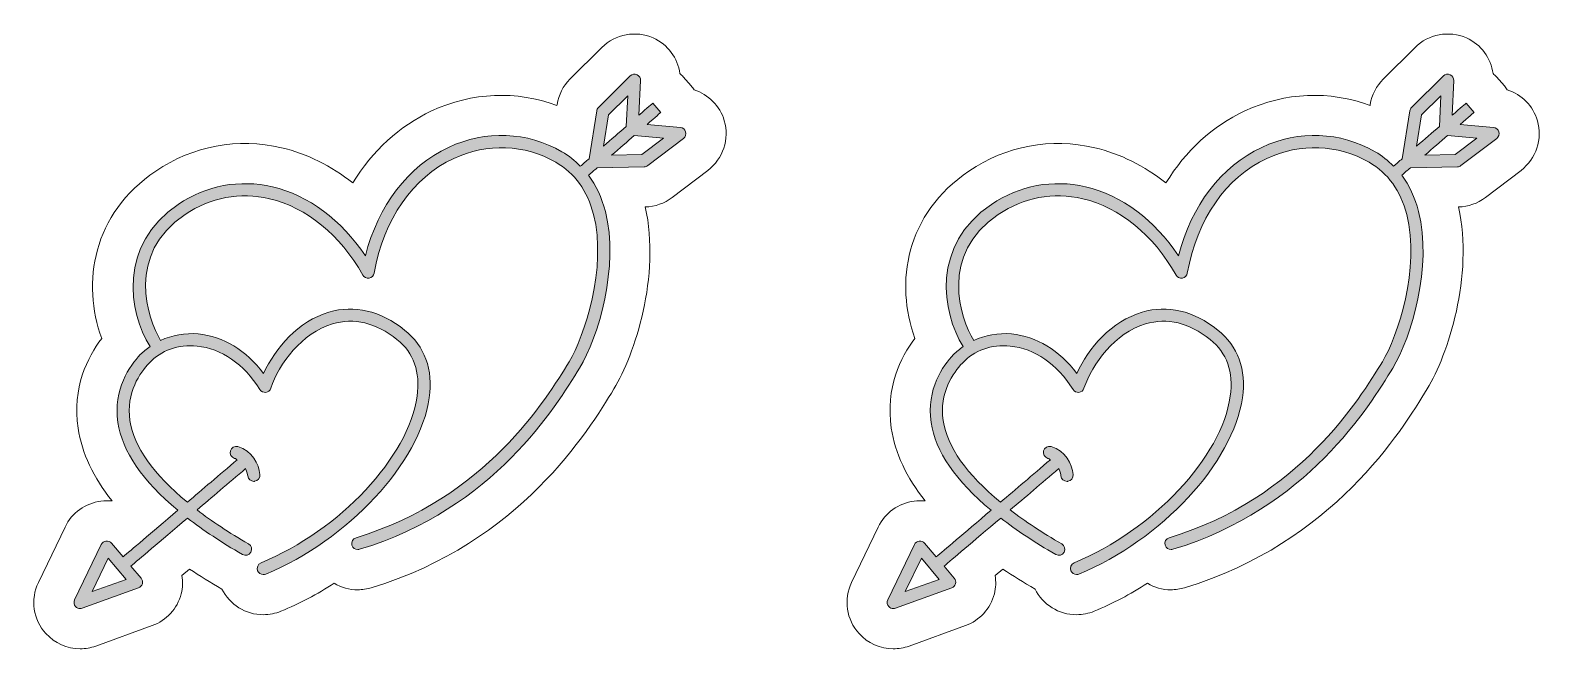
# Model space of a CAD drawing. Header units: inches. Extents: x 1.9 to 28.1, y -20.3 to -9.6.
import ezdxf

# ---------------------------------------------------------------- set-up
doc = ezdxf.new("R2010")
doc.units = ezdxf.units.IN
doc.header["$MEASUREMENT"] = 0
doc.layers.add('1', color=7, linetype='Continuous')

msp = doc.modelspace()

# ---------------------------------------------------------------- hatches: boundary and pattern name
at = {"layer": '1', "true_color": 0xffffff}
h = msp.add_hatch(color=7, dxfattribs=at)
h.dxf.hatch_style = 2
edge = h.paths.add_edge_path()
edge.add_spline(control_points=[(13.159, -11.29), (13.159, -11.29), (12.581, -11.238), (12.581, -11.238), (12.725, -11.112), (12.821, -11.028), (12.821, -11.028), (12.821, -11.028), (12.682, -10.869), (12.682, -10.869), (12.682, -10.869), (12.585, -10.953), (12.441, -11.079), (12.441, -11.079), (12.47, -10.477), (12.47, -10.477), (12.472, -10.433), (12.448, -10.393), (12.408, -10.375), (12.368, -10.357), (12.321, -10.366), (12.29, -10.397), (12.29, -10.397), (11.739, -10.945), (11.739, -10.945), (11.723, -10.961), (11.713, -10.981), (11.709, -11.003), (11.709, -11.003), (11.576, -11.832), (11.576, -11.832), (11.524, -11.877), (11.473, -11.921), (11.425, -11.963), (11.33, -11.867), (11.227, -11.78), (11.107, -11.711), (10.503, -11.363), (9.786, -11.334), (9.141, -11.635), (8.437, -11.963), (7.922, -12.641), (7.699, -13.518), (7.282, -12.89), (6.717, -12.469), (6.087, -12.32), (5.52, -12.187), (4.941, -12.295), (4.456, -12.624), (3.41, -13.33), (3.594, -14.488), (3.966, -15.09), (3.907, -15.132), (3.848, -15.176), (3.797, -15.23), (3.616, -15.422), (3.325, -15.831), (3.409, -16.404), (3.484, -16.91), (3.837, -17.421), (4.448, -17.929), (3.973, -18.333), (3.632, -18.623), (3.499, -18.736), (3.499, -18.736), (3.298, -18.499), (3.298, -18.499), (3.274, -18.471), (3.24, -18.46), (3.203, -18.462), (3.168, -18.466), (3.137, -18.489), (3.121, -18.521), (3.121, -18.521), (2.659, -19.482), (2.659, -19.482), (2.641, -19.521), (2.647, -19.567), (2.676, -19.599), (2.697, -19.622), (2.726, -19.634), (2.755, -19.634), (2.767, -19.634), (2.779, -19.632), (2.791, -19.627), (2.791, -19.627), (3.766, -19.275), (3.766, -19.275), (3.799, -19.263), (3.824, -19.236), (3.833, -19.203), (3.842, -19.169), (3.834, -19.134), (3.812, -19.107), (3.812, -19.107), (3.635, -18.898), (3.635, -18.898), (3.771, -18.782), (4.124, -18.482), (4.615, -18.064), (4.889, -18.275), (5.204, -18.486), (5.57, -18.696), (5.62, -18.726), (5.685, -18.708), (5.714, -18.657), (5.743, -18.606), (5.726, -18.542), (5.675, -18.513), (5.335, -18.317), (5.039, -18.12), (4.781, -17.923), (5.035, -17.707), (5.318, -17.466), (5.624, -17.205), (5.65, -17.265), (5.66, -17.321), (5.661, -17.333), (5.667, -17.387), (5.713, -17.427), (5.766, -17.427), (5.77, -17.427), (5.774, -17.427), (5.778, -17.426), (5.836, -17.419), (5.878, -17.367), (5.871, -17.309), (5.851, -17.128), (5.739, -16.892), (5.489, -16.824), (5.433, -16.807), (5.374, -16.842), (5.359, -16.898), (5.344, -16.955), (5.377, -17.013), (5.433, -17.028), (5.451, -17.033), (5.461, -17.045), (5.477, -17.053), (5.162, -17.321), (4.871, -17.568), (4.613, -17.789), (4.029, -17.308), (3.686, -16.828), (3.619, -16.373), (3.547, -15.888), (3.797, -15.539), (3.951, -15.375), (4.157, -15.157), (4.455, -15.049), (4.782, -15.082), (5.206, -15.124), (5.593, -15.391), (5.87, -15.835), (5.892, -15.87), (5.932, -15.888), (5.972, -15.884), (6.013, -15.88), (6.047, -15.852), (6.06, -15.813), (6.203, -15.385), (6.598, -14.853), (7.128, -14.696), (7.503, -14.585), (7.88, -14.676), (8.247, -14.969), (8.538, -15.199), (8.655, -15.529), (8.596, -15.95), (8.447, -17.007), (7.258, -18.276), (5.89, -18.839), (5.836, -18.862), (5.81, -18.923), (5.832, -18.977), (5.849, -19.018), (5.889, -19.043), (5.93, -19.043), (5.944, -19.043), (5.957, -19.04), (5.971, -19.035), (7.401, -18.446), (8.647, -17.104), (8.806, -15.979), (8.875, -15.487), (8.728, -15.08), (8.379, -14.803), (7.96, -14.469), (7.507, -14.362), (7.067, -14.493), (6.538, -14.65), (6.137, -15.112), (5.935, -15.556), (5.633, -15.155), (5.236, -14.914), (4.803, -14.871), (4.571, -14.848), (4.348, -14.893), (4.15, -14.985), (3.915, -14.602), (3.545, -13.495), (4.574, -12.799), (5.017, -12.5), (5.523, -12.406), (6.038, -12.526), (6.684, -12.678), (7.258, -13.149), (7.655, -13.85), (7.677, -13.89), (7.719, -13.911), (7.765, -13.903), (7.809, -13.895), (7.844, -13.861), (7.851, -13.817), (8.019, -12.883), (8.521, -12.157), (9.23, -11.827), (9.812, -11.556), (10.457, -11.581), (11.001, -11.894), (11.329, -12.082), (11.549, -12.387), (11.654, -12.799), (11.891, -13.723), (11.496, -14.918), (11.232, -15.352), (10.837, -16), (9.788, -17.723), (7.538, -18.404), (7.482, -18.421), (7.451, -18.48), (7.467, -18.536), (7.481, -18.582), (7.523, -18.611), (7.569, -18.611), (7.579, -18.611), (7.589, -18.609), (7.599, -18.606), (9.927, -17.902), (11.006, -16.129), (11.412, -15.462), (11.737, -14.929), (12.103, -13.697), (11.859, -12.747), (11.797, -12.505), (11.698, -12.296), (11.567, -12.12), (11.615, -12.078), (11.665, -12.034), (11.717, -11.99), (11.717, -11.99), (12.533, -11.972), (12.533, -11.972), (12.555, -11.971), (12.577, -11.964), (12.594, -11.95), (12.594, -11.95), (13.214, -11.48), (13.214, -11.48), (13.248, -11.453), (13.263, -11.408), (13.251, -11.366), (13.239, -11.324), (13.203, -11.294), (13.159, -11.29)], knot_values=[0, 0, 0, 0, 1, 1, 1, 2, 2, 2, 3, 3, 3, 4, 4, 4, 5, 5, 5, 6, 6, 6, 7, 7, 7, 8, 8, 8, 9, 9, 9, 10, 10, 10, 11, 11, 11, 12, 12, 12, 13, 13, 13, 14, 14, 14, 15, 15, 15, 16, 16, 16, 17, 17, 17, 18, 18, 18, 19, 19, 19, 20, 20, 20, 21, 21, 21, 22, 22, 22, 23, 23, 23, 24, 24, 24, 25, 25, 25, 26, 26, 26, 27, 27, 27, 28, 28, 28, 29, 29, 29, 30, 30, 30, 31, 31, 31, 32, 32, 32, 33, 33, 33, 34, 34, 34, 35, 35, 35, 36, 36, 36, 37, 37, 37, 38, 38, 38, 39, 39, 39, 40, 40, 40, 41, 41, 41, 42, 42, 42, 43, 43, 43, 44, 44, 44, 45, 45, 45, 46, 46, 46, 47, 47, 47, 48, 48, 48, 49, 49, 49, 50, 50, 50, 51, 51, 51, 52, 52, 52, 53, 53, 53, 54, 54, 54, 55, 55, 55, 56, 56, 56, 57, 57, 57, 58, 58, 58, 59, 59, 59, 60, 60, 60, 61, 61, 61, 62, 62, 62, 63, 63, 63, 64, 64, 64, 65, 65, 65, 66, 66, 66, 67, 67, 67, 68, 68, 68, 69, 69, 69, 70, 70, 70, 71, 71, 71, 72, 72, 72, 73, 73, 73, 74, 74, 74, 75, 75, 75, 76, 76, 76, 77, 77, 77, 78, 78, 78, 79, 79, 79, 80, 80, 80, 81, 81, 81, 82, 82, 82, 83, 83, 83, 84, 84, 84, 85, 85, 85, 86, 86, 86, 87, 87, 87, 88, 88, 88, 88], degree=3, periodic=1)
h.paths.add_polyline_path([(2.963, -19.34), (3.241, -18.76), (3.552, -19.128)])
edge = h.paths.add_edge_path()
edge.add_spline(control_points=[(11.913, -11.071), (11.913, -11.071), (12.246, -10.739), (12.246, -10.739), (12.246, -10.739), (12.22, -11.271), (12.22, -11.271), (12.098, -11.378), (11.962, -11.496), (11.825, -11.615), (11.825, -11.615), (11.913, -11.071), (11.913, -11.071)], knot_values=[0, 0, 0, 0, 1, 1, 1, 2, 2, 2, 3, 3, 3, 4, 4, 4, 4], degree=3, periodic=1)
edge = h.paths.add_edge_path()
edge.add_spline(control_points=[(12.494, -11.761), (12.494, -11.761), (11.967, -11.773), (11.967, -11.773), (12.103, -11.654), (12.238, -11.537), (12.359, -11.431), (12.359, -11.431), (12.868, -11.476), (12.868, -11.476), (12.868, -11.476), (12.494, -11.761), (12.494, -11.761)], knot_values=[0, 0, 0, 0, 1, 1, 1, 2, 2, 2, 3, 3, 3, 4, 4, 4, 4], degree=3, periodic=1)
h = msp.add_hatch(color=7, dxfattribs=at)
h.dxf.hatch_style = 2
edge = h.paths.add_edge_path()
edge.add_spline(control_points=[(27.255, -11.29), (27.255, -11.29), (26.677, -11.238), (26.677, -11.238), (26.821, -11.112), (26.918, -11.028), (26.918, -11.028), (26.918, -11.028), (26.778, -10.869), (26.778, -10.869), (26.778, -10.869), (26.682, -10.953), (26.538, -11.079), (26.538, -11.079), (26.567, -10.477), (26.567, -10.477), (26.569, -10.433), (26.544, -10.393), (26.504, -10.375), (26.464, -10.357), (26.417, -10.366), (26.386, -10.397), (26.386, -10.397), (25.835, -10.945), (25.835, -10.945), (25.819, -10.961), (25.809, -10.981), (25.806, -11.003), (25.806, -11.003), (25.672, -11.832), (25.672, -11.832), (25.621, -11.877), (25.57, -11.921), (25.521, -11.963), (25.427, -11.867), (25.324, -11.78), (25.203, -11.711), (24.599, -11.363), (23.882, -11.334), (23.237, -11.635), (22.533, -11.963), (22.018, -12.641), (21.795, -13.518), (21.378, -12.89), (20.814, -12.469), (20.183, -12.32), (19.616, -12.187), (19.037, -12.295), (18.552, -12.624), (17.506, -13.33), (17.69, -14.488), (18.062, -15.09), (18.003, -15.132), (17.944, -15.176), (17.893, -15.23), (17.712, -15.422), (17.421, -15.831), (17.506, -16.404), (17.58, -16.91), (17.933, -17.421), (18.544, -17.929), (18.069, -18.333), (17.729, -18.623), (17.595, -18.736), (17.595, -18.736), (17.394, -18.499), (17.394, -18.499), (17.371, -18.471), (17.336, -18.46), (17.3, -18.462), (17.264, -18.466), (17.233, -18.489), (17.218, -18.521), (17.218, -18.521), (16.756, -19.482), (16.756, -19.482), (16.737, -19.521), (16.744, -19.567), (16.772, -19.599), (16.793, -19.622), (16.822, -19.634), (16.851, -19.634), (16.863, -19.634), (16.875, -19.632), (16.887, -19.627), (16.887, -19.627), (17.863, -19.275), (17.863, -19.275), (17.895, -19.263), (17.92, -19.236), (17.929, -19.203), (17.938, -19.169), (17.93, -19.134), (17.908, -19.107), (17.908, -19.107), (17.731, -18.898), (17.731, -18.898), (17.868, -18.782), (18.22, -18.482), (18.712, -18.064), (18.985, -18.275), (19.301, -18.486), (19.666, -18.696), (19.716, -18.726), (19.781, -18.708), (19.81, -18.657), (19.839, -18.606), (19.822, -18.542), (19.771, -18.513), (19.431, -18.317), (19.136, -18.12), (18.877, -17.923), (19.131, -17.707), (19.415, -17.466), (19.72, -17.205), (19.747, -17.265), (19.756, -17.321), (19.757, -17.333), (19.763, -17.387), (19.809, -17.427), (19.862, -17.427), (19.866, -17.427), (19.87, -17.427), (19.874, -17.426), (19.932, -17.419), (19.974, -17.367), (19.967, -17.309), (19.947, -17.128), (19.835, -16.892), (19.585, -16.824), (19.53, -16.807), (19.47, -16.842), (19.455, -16.898), (19.44, -16.955), (19.473, -17.013), (19.529, -17.028), (19.547, -17.033), (19.557, -17.045), (19.573, -17.053), (19.258, -17.321), (18.967, -17.568), (18.709, -17.789), (18.125, -17.308), (17.782, -16.828), (17.715, -16.373), (17.643, -15.888), (17.893, -15.539), (18.048, -15.375), (18.254, -15.157), (18.552, -15.049), (18.878, -15.082), (19.302, -15.124), (19.689, -15.391), (19.966, -15.835), (19.988, -15.87), (20.028, -15.888), (20.068, -15.884), (20.109, -15.88), (20.144, -15.852), (20.156, -15.813), (20.299, -15.385), (20.694, -14.853), (21.224, -14.696), (21.599, -14.585), (21.976, -14.676), (22.344, -14.969), (22.634, -15.199), (22.751, -15.529), (22.692, -15.95), (22.543, -17.007), (21.354, -18.276), (19.986, -18.839), (19.932, -18.862), (19.906, -18.923), (19.929, -18.977), (19.945, -19.018), (19.985, -19.043), (20.026, -19.043), (20.04, -19.043), (20.054, -19.04), (20.067, -19.035), (21.497, -18.446), (22.743, -17.104), (22.902, -15.979), (22.972, -15.487), (22.824, -15.08), (22.475, -14.803), (22.057, -14.469), (21.603, -14.362), (21.164, -14.493), (20.634, -14.65), (20.233, -15.112), (20.031, -15.556), (19.729, -15.155), (19.333, -14.914), (18.899, -14.871), (18.667, -14.848), (18.444, -14.893), (18.246, -14.985), (18.011, -14.602), (17.641, -13.495), (18.67, -12.799), (19.113, -12.5), (19.619, -12.406), (20.135, -12.526), (20.78, -12.678), (21.354, -13.149), (21.751, -13.85), (21.773, -13.89), (21.815, -13.911), (21.861, -13.903), (21.905, -13.895), (21.94, -13.861), (21.947, -13.817), (22.115, -12.883), (22.617, -12.157), (23.326, -11.827), (23.908, -11.556), (24.553, -11.581), (25.098, -11.894), (25.425, -12.082), (25.645, -12.387), (25.75, -12.799), (25.987, -13.723), (25.592, -14.918), (25.328, -15.352), (24.933, -16), (23.885, -17.723), (21.634, -18.404), (21.578, -18.421), (21.547, -18.48), (21.564, -18.536), (21.577, -18.582), (21.619, -18.611), (21.665, -18.611), (21.675, -18.611), (21.685, -18.609), (21.696, -18.606), (24.023, -17.902), (25.102, -16.129), (25.509, -15.462), (25.833, -14.929), (26.199, -13.697), (25.955, -12.747), (25.893, -12.505), (25.795, -12.296), (25.663, -12.12), (25.711, -12.078), (25.762, -12.034), (25.813, -11.99), (25.813, -11.99), (26.629, -11.972), (26.629, -11.972), (26.651, -11.971), (26.673, -11.964), (26.691, -11.95), (26.691, -11.95), (27.31, -11.48), (27.31, -11.48), (27.344, -11.453), (27.359, -11.408), (27.347, -11.366), (27.335, -11.324), (27.299, -11.294), (27.255, -11.29)], knot_values=[0, 0, 0, 0, 1, 1, 1, 2, 2, 2, 3, 3, 3, 4, 4, 4, 5, 5, 5, 6, 6, 6, 7, 7, 7, 8, 8, 8, 9, 9, 9, 10, 10, 10, 11, 11, 11, 12, 12, 12, 13, 13, 13, 14, 14, 14, 15, 15, 15, 16, 16, 16, 17, 17, 17, 18, 18, 18, 19, 19, 19, 20, 20, 20, 21, 21, 21, 22, 22, 22, 23, 23, 23, 24, 24, 24, 25, 25, 25, 26, 26, 26, 27, 27, 27, 28, 28, 28, 29, 29, 29, 30, 30, 30, 31, 31, 31, 32, 32, 32, 33, 33, 33, 34, 34, 34, 35, 35, 35, 36, 36, 36, 37, 37, 37, 38, 38, 38, 39, 39, 39, 40, 40, 40, 41, 41, 41, 42, 42, 42, 43, 43, 43, 44, 44, 44, 45, 45, 45, 46, 46, 46, 47, 47, 47, 48, 48, 48, 49, 49, 49, 50, 50, 50, 51, 51, 51, 52, 52, 52, 53, 53, 53, 54, 54, 54, 55, 55, 55, 56, 56, 56, 57, 57, 57, 58, 58, 58, 59, 59, 59, 60, 60, 60, 61, 61, 61, 62, 62, 62, 63, 63, 63, 64, 64, 64, 65, 65, 65, 66, 66, 66, 67, 67, 67, 68, 68, 68, 69, 69, 69, 70, 70, 70, 71, 71, 71, 72, 72, 72, 73, 73, 73, 74, 74, 74, 75, 75, 75, 76, 76, 76, 77, 77, 77, 78, 78, 78, 79, 79, 79, 80, 80, 80, 81, 81, 81, 82, 82, 82, 83, 83, 83, 84, 84, 84, 85, 85, 85, 86, 86, 86, 87, 87, 87, 88, 88, 88, 88], degree=3, periodic=1)
h.paths.add_polyline_path([(17.059, -19.34), (17.337, -18.76), (17.648, -19.128)])
edge = h.paths.add_edge_path()
edge.add_spline(control_points=[(26.009, -11.071), (26.009, -11.071), (26.342, -10.739), (26.342, -10.739), (26.342, -10.739), (26.316, -11.271), (26.316, -11.271), (26.194, -11.378), (26.058, -11.496), (25.921, -11.615), (25.921, -11.615), (26.009, -11.071), (26.009, -11.071)], knot_values=[0, 0, 0, 0, 1, 1, 1, 2, 2, 2, 3, 3, 3, 4, 4, 4, 4], degree=3, periodic=1)
edge = h.paths.add_edge_path()
edge.add_spline(control_points=[(26.59, -11.761), (26.59, -11.761), (26.063, -11.773), (26.063, -11.773), (26.199, -11.654), (26.334, -11.537), (26.456, -11.431), (26.456, -11.431), (26.964, -11.476), (26.964, -11.476), (26.964, -11.476), (26.59, -11.761), (26.59, -11.761)], knot_values=[0, 0, 0, 0, 1, 1, 1, 2, 2, 2, 3, 3, 3, 4, 4, 4, 4], degree=3, periodic=1)

# ---------------------------------------------------------------- linework, layer by layer
at = {"layer": '1', "lineweight": 0}
for points in [[(2.963, -19.34), (3.241, -18.76), (3.552, -19.128), (2.963, -19.34)], [(17.059, -19.34), (17.337, -18.76), (17.648, -19.128), (17.059, -19.34)]]:
    msp.add_lwpolyline(points, dxfattribs=at)
at = {"layer": '1', "color": 12, "lineweight": 9, "true_color": 0xd00017}
for points in [[(13.921, -11.174), (13.846, -10.913), (13.647, -10.72), (13.397, -10.639), (13.381, -10.615), (13.366, -10.591), (13.347, -10.568), (13.347, -10.568), (13.209, -10.411), (13.209, -10.411), (13.191, -10.39), (13.17, -10.374), (13.151, -10.356), (13.111, -10.086), (12.947, -9.852), (12.689, -9.738), (12.388, -9.604), (12.03, -9.672), (11.798, -9.903), (11.798, -9.903), (11.246, -10.453), (11.246, -10.453), (11.127, -10.572), (11.049, -10.724), (11.021, -10.893), (11.021, -10.893), (11.019, -10.908), (11.019, -10.908), (10.32, -10.649), (9.551, -10.677), (8.847, -11.004), (8.289, -11.263), (7.82, -11.698), (7.48, -12.252), (7.107, -11.955), (6.688, -11.746), (6.246, -11.642), (5.488, -11.465), (4.714, -11.608), (4.066, -12.046), (2.968, -12.788), (2.78, -13.982), (3.128, -14.948), (2.881, -15.275), (2.617, -15.803), (2.72, -16.505), (2.784, -16.941), (2.985, -17.359), (3.308, -17.767), (3.244, -17.76), (3.179, -17.761), (3.116, -17.771), (2.844, -17.805), (2.611, -17.973), (2.493, -18.22), (2.493, -18.22), (2.031, -19.181), (2.031, -19.181), (1.89, -19.475), (1.94, -19.823), (2.161, -20.067), (2.313, -20.234), (2.529, -20.33), (2.755, -20.33), (2.846, -20.33), (2.937, -20.315), (3.028, -20.283), (3.028, -20.283), (4.006, -19.929), (4.006, -19.929), (4.251, -19.84), (4.438, -19.635), (4.507, -19.379), (4.535, -19.273), (4.535, -19.165), (4.52, -19.06), (4.52, -19.06), (4.652, -18.948), (4.652, -18.948), (4.827, -19.064), (5.012, -19.179), (5.211, -19.294), (5.346, -19.566), (5.623, -19.74), (5.93, -19.74), (6.036, -19.74), (6.14, -19.719), (6.236, -19.679), (6.556, -19.547), (6.866, -19.383), (7.16, -19.195), (7.281, -19.266), (7.42, -19.308), (7.569, -19.308), (7.637, -19.308), (7.736, -19.293), (7.801, -19.273), (10.384, -18.491), (11.564, -16.554), (12.008, -15.824), (12.368, -15.232), (12.818, -13.869), (12.551, -12.668), (12.722, -12.664), (12.883, -12.607), (13.016, -12.505), (13.016, -12.505), (13.636, -12.034), (13.636, -12.034), (13.898, -11.834), (14.012, -11.488), (13.921, -11.174)], [(28.017, -11.174), (27.942, -10.913), (27.743, -10.72), (27.493, -10.639), (27.477, -10.615), (27.462, -10.591), (27.443, -10.568), (27.443, -10.568), (27.305, -10.411), (27.305, -10.411), (27.287, -10.39), (27.266, -10.374), (27.247, -10.356), (27.208, -10.086), (27.043, -9.852), (26.785, -9.738), (26.484, -9.604), (26.126, -9.672), (25.894, -9.903), (25.894, -9.903), (25.342, -10.453), (25.342, -10.453), (25.223, -10.572), (25.145, -10.724), (25.117, -10.893), (25.117, -10.893), (25.115, -10.908), (25.115, -10.908), (24.416, -10.649), (23.647, -10.677), (22.943, -11.004), (22.385, -11.263), (21.916, -11.698), (21.576, -12.252), (21.203, -11.955), (20.784, -11.746), (20.342, -11.642), (19.584, -11.465), (18.81, -11.608), (18.162, -12.046), (17.064, -12.788), (16.876, -13.982), (17.224, -14.948), (16.977, -15.275), (16.713, -15.803), (16.816, -16.505), (16.881, -16.941), (17.081, -17.359), (17.404, -17.767), (17.34, -17.76), (17.275, -17.761), (17.212, -17.771), (16.94, -17.805), (16.707, -17.973), (16.589, -18.22), (16.589, -18.22), (16.127, -19.181), (16.127, -19.181), (15.986, -19.475), (16.036, -19.823), (16.257, -20.067), (16.409, -20.234), (16.625, -20.33), (16.851, -20.33), (16.943, -20.33), (17.033, -20.315), (17.124, -20.283), (17.124, -20.283), (18.102, -19.929), (18.102, -19.929), (18.347, -19.84), (18.534, -19.635), (18.603, -19.379), (18.631, -19.273), (18.631, -19.165), (18.616, -19.06), (18.616, -19.06), (18.748, -18.948), (18.748, -18.948), (18.923, -19.064), (19.108, -19.179), (19.307, -19.294), (19.442, -19.566), (19.719, -19.74), (20.026, -19.74), (20.132, -19.74), (20.236, -19.719), (20.332, -19.679), (20.652, -19.547), (20.962, -19.383), (21.256, -19.195), (21.377, -19.266), (21.516, -19.308), (21.665, -19.308), (21.733, -19.308), (21.832, -19.293), (21.897, -19.273), (24.48, -18.491), (25.66, -16.554), (26.104, -15.824), (26.464, -15.232), (26.914, -13.869), (26.647, -12.668), (26.818, -12.664), (26.979, -12.607), (27.113, -12.505), (27.113, -12.505), (27.732, -12.034), (27.732, -12.034), (27.994, -11.834), (28.108, -11.488), (28.017, -11.174)]]:
    msp.add_open_spline(points, degree=3, knots=[0, 0, 0, 0, 1, 1, 1, 2, 2, 2, 3, 3, 3, 4, 4, 4, 5, 5, 5, 6, 6, 6, 7, 7, 7, 8, 8, 8, 9, 9, 9, 10, 10, 10, 11, 11, 11, 12, 12, 12, 13, 13, 13, 14, 14, 14, 15, 15, 15, 16, 16, 16, 17, 17, 17, 18, 18, 18, 19, 19, 19, 20, 20, 20, 21, 21, 21, 22, 22, 22, 23, 23, 23, 24, 24, 24, 25, 25, 25, 26, 26, 26, 27, 27, 27, 28, 28, 28, 29, 29, 29, 30, 30, 30, 31, 31, 31, 32, 32, 32, 33, 33, 33, 34, 34, 34, 35, 35, 35, 36, 36, 36, 37, 37, 37, 37], dxfattribs=at)
at = {"layer": '1', "lineweight": 0}
for points, knots in [([(13.159, -11.29), (13.159, -11.29), (12.581, -11.238), (12.581, -11.238), (12.725, -11.112), (12.821, -11.028), (12.821, -11.028), (12.821, -11.028), (12.682, -10.869), (12.682, -10.869), (12.682, -10.869), (12.585, -10.953), (12.441, -11.079), (12.441, -11.079), (12.47, -10.477), (12.47, -10.477), (12.472, -10.433), (12.448, -10.393), (12.408, -10.375), (12.368, -10.357), (12.321, -10.366), (12.29, -10.397), (12.29, -10.397), (11.739, -10.945), (11.739, -10.945), (11.723, -10.961), (11.713, -10.981), (11.709, -11.003), (11.709, -11.003), (11.576, -11.832), (11.576, -11.832), (11.524, -11.877), (11.473, -11.921), (11.425, -11.963), (11.33, -11.867), (11.227, -11.78), (11.107, -11.711), (10.503, -11.363), (9.786, -11.334), (9.141, -11.635), (8.437, -11.963), (7.922, -12.641), (7.699, -13.518), (7.282, -12.89), (6.717, -12.469), (6.087, -12.32), (5.52, -12.187), (4.941, -12.295), (4.456, -12.624), (3.41, -13.33), (3.594, -14.488), (3.966, -15.09), (3.907, -15.132), (3.848, -15.176), (3.797, -15.23), (3.616, -15.422), (3.325, -15.831), (3.409, -16.404), (3.484, -16.91), (3.837, -17.421), (4.448, -17.929), (3.973, -18.333), (3.632, -18.623), (3.499, -18.736), (3.499, -18.736), (3.298, -18.499), (3.298, -18.499), (3.274, -18.471), (3.24, -18.46), (3.203, -18.462), (3.168, -18.466), (3.137, -18.489), (3.121, -18.521), (3.121, -18.521), (2.659, -19.482), (2.659, -19.482), (2.641, -19.521), (2.647, -19.567), (2.676, -19.599), (2.697, -19.622), (2.726, -19.634), (2.755, -19.634), (2.767, -19.634), (2.779, -19.632), (2.791, -19.627), (2.791, -19.627), (3.766, -19.275), (3.766, -19.275), (3.799, -19.263), (3.824, -19.236), (3.833, -19.203), (3.842, -19.169), (3.834, -19.134), (3.812, -19.107), (3.812, -19.107), (3.635, -18.898), (3.635, -18.898), (3.771, -18.782), (4.124, -18.482), (4.615, -18.064), (4.889, -18.275), (5.204, -18.486), (5.57, -18.696), (5.62, -18.726), (5.685, -18.708), (5.714, -18.657), (5.743, -18.606), (5.726, -18.542), (5.675, -18.513), (5.335, -18.317), (5.039, -18.12), (4.781, -17.923), (5.035, -17.707), (5.318, -17.466), (5.624, -17.205), (5.65, -17.265), (5.66, -17.321), (5.661, -17.333), (5.667, -17.387), (5.713, -17.427), (5.766, -17.427), (5.77, -17.427), (5.774, -17.427), (5.778, -17.426), (5.836, -17.419), (5.878, -17.367), (5.871, -17.309), (5.851, -17.128), (5.739, -16.892), (5.489, -16.824), (5.433, -16.807), (5.374, -16.842), (5.359, -16.898), (5.344, -16.955), (5.377, -17.013), (5.433, -17.028), (5.451, -17.033), (5.461, -17.045), (5.477, -17.053), (5.162, -17.321), (4.871, -17.568), (4.613, -17.789), (4.029, -17.308), (3.686, -16.828), (3.619, -16.373), (3.547, -15.888), (3.797, -15.539), (3.951, -15.375), (4.157, -15.157), (4.455, -15.049), (4.782, -15.082), (5.206, -15.124), (5.593, -15.391), (5.87, -15.835), (5.892, -15.87), (5.932, -15.888), (5.972, -15.884), (6.013, -15.88), (6.047, -15.852), (6.06, -15.813), (6.203, -15.385), (6.598, -14.853), (7.128, -14.696), (7.503, -14.585), (7.88, -14.676), (8.247, -14.969), (8.538, -15.199), (8.655, -15.529), (8.596, -15.95), (8.447, -17.007), (7.258, -18.276), (5.89, -18.839), (5.836, -18.862), (5.81, -18.923), (5.832, -18.977), (5.849, -19.018), (5.889, -19.043), (5.93, -19.043), (5.944, -19.043), (5.957, -19.04), (5.971, -19.035), (7.401, -18.446), (8.647, -17.104), (8.806, -15.979), (8.875, -15.487), (8.728, -15.08), (8.379, -14.803), (7.96, -14.469), (7.507, -14.362), (7.067, -14.493), (6.538, -14.65), (6.137, -15.112), (5.935, -15.556), (5.633, -15.155), (5.236, -14.914), (4.803, -14.871), (4.571, -14.848), (4.348, -14.893), (4.15, -14.985), (3.915, -14.602), (3.545, -13.495), (4.574, -12.799), (5.017, -12.5), (5.523, -12.406), (6.038, -12.526), (6.684, -12.678), (7.258, -13.149), (7.655, -13.85), (7.677, -13.89), (7.719, -13.911), (7.765, -13.903), (7.809, -13.895), (7.844, -13.861), (7.851, -13.817), (8.019, -12.883), (8.521, -12.157), (9.23, -11.827), (9.812, -11.556), (10.457, -11.581), (11.001, -11.894), (11.329, -12.082), (11.549, -12.387), (11.654, -12.799), (11.891, -13.723), (11.496, -14.918), (11.232, -15.352), (10.837, -16), (9.788, -17.723), (7.538, -18.404), (7.482, -18.421), (7.451, -18.48), (7.467, -18.536), (7.481, -18.582), (7.523, -18.611), (7.569, -18.611), (7.579, -18.611), (7.589, -18.609), (7.599, -18.606), (9.927, -17.902), (11.006, -16.129), (11.412, -15.462), (11.737, -14.929), (12.103, -13.697), (11.859, -12.747), (11.797, -12.505), (11.698, -12.296), (11.567, -12.12), (11.615, -12.078), (11.665, -12.034), (11.717, -11.99), (11.717, -11.99), (12.533, -11.972), (12.533, -11.972), (12.555, -11.971), (12.577, -11.964), (12.594, -11.95), (12.594, -11.95), (13.214, -11.48), (13.214, -11.48), (13.248, -11.453), (13.263, -11.408), (13.251, -11.366), (13.239, -11.324), (13.203, -11.294), (13.159, -11.29)], [0, 0, 0, 0, 1, 1, 1, 2, 2, 2, 3, 3, 3, 4, 4, 4, 5, 5, 5, 6, 6, 6, 7, 7, 7, 8, 8, 8, 9, 9, 9, 10, 10, 10, 11, 11, 11, 12, 12, 12, 13, 13, 13, 14, 14, 14, 15, 15, 15, 16, 16, 16, 17, 17, 17, 18, 18, 18, 19, 19, 19, 20, 20, 20, 21, 21, 21, 22, 22, 22, 23, 23, 23, 24, 24, 24, 25, 25, 25, 26, 26, 26, 27, 27, 27, 28, 28, 28, 29, 29, 29, 30, 30, 30, 31, 31, 31, 32, 32, 32, 33, 33, 33, 34, 34, 34, 35, 35, 35, 36, 36, 36, 37, 37, 37, 38, 38, 38, 39, 39, 39, 40, 40, 40, 41, 41, 41, 42, 42, 42, 43, 43, 43, 44, 44, 44, 45, 45, 45, 46, 46, 46, 47, 47, 47, 48, 48, 48, 49, 49, 49, 50, 50, 50, 51, 51, 51, 52, 52, 52, 53, 53, 53, 54, 54, 54, 55, 55, 55, 56, 56, 56, 57, 57, 57, 58, 58, 58, 59, 59, 59, 60, 60, 60, 61, 61, 61, 62, 62, 62, 63, 63, 63, 64, 64, 64, 65, 65, 65, 66, 66, 66, 67, 67, 67, 68, 68, 68, 69, 69, 69, 70, 70, 70, 71, 71, 71, 72, 72, 72, 73, 73, 73, 74, 74, 74, 75, 75, 75, 76, 76, 76, 77, 77, 77, 78, 78, 78, 79, 79, 79, 80, 80, 80, 81, 81, 81, 82, 82, 82, 83, 83, 83, 84, 84, 84, 85, 85, 85, 86, 86, 86, 87, 87, 87, 88, 88, 88, 88]), ([(27.255, -11.29), (27.255, -11.29), (26.677, -11.238), (26.677, -11.238), (26.821, -11.112), (26.918, -11.028), (26.918, -11.028), (26.918, -11.028), (26.778, -10.869), (26.778, -10.869), (26.778, -10.869), (26.682, -10.953), (26.538, -11.079), (26.538, -11.079), (26.567, -10.477), (26.567, -10.477), (26.569, -10.433), (26.544, -10.393), (26.504, -10.375), (26.464, -10.357), (26.417, -10.366), (26.386, -10.397), (26.386, -10.397), (25.835, -10.945), (25.835, -10.945), (25.819, -10.961), (25.809, -10.981), (25.806, -11.003), (25.806, -11.003), (25.672, -11.832), (25.672, -11.832), (25.621, -11.877), (25.57, -11.921), (25.521, -11.963), (25.427, -11.867), (25.324, -11.78), (25.203, -11.711), (24.599, -11.363), (23.882, -11.334), (23.237, -11.635), (22.533, -11.963), (22.018, -12.641), (21.795, -13.518), (21.378, -12.89), (20.814, -12.469), (20.183, -12.32), (19.616, -12.187), (19.037, -12.295), (18.552, -12.624), (17.506, -13.33), (17.69, -14.488), (18.062, -15.09), (18.003, -15.132), (17.944, -15.176), (17.893, -15.23), (17.712, -15.422), (17.421, -15.831), (17.506, -16.404), (17.58, -16.91), (17.933, -17.421), (18.544, -17.929), (18.069, -18.333), (17.729, -18.623), (17.595, -18.736), (17.595, -18.736), (17.394, -18.499), (17.394, -18.499), (17.371, -18.471), (17.336, -18.46), (17.3, -18.462), (17.264, -18.466), (17.233, -18.489), (17.218, -18.521), (17.218, -18.521), (16.756, -19.482), (16.756, -19.482), (16.737, -19.521), (16.744, -19.567), (16.772, -19.599), (16.793, -19.622), (16.822, -19.634), (16.851, -19.634), (16.863, -19.634), (16.875, -19.632), (16.887, -19.627), (16.887, -19.627), (17.863, -19.275), (17.863, -19.275), (17.895, -19.263), (17.92, -19.236), (17.929, -19.203), (17.938, -19.169), (17.93, -19.134), (17.908, -19.107), (17.908, -19.107), (17.731, -18.898), (17.731, -18.898), (17.868, -18.782), (18.22, -18.482), (18.712, -18.064), (18.985, -18.275), (19.301, -18.486), (19.666, -18.696), (19.716, -18.726), (19.781, -18.708), (19.81, -18.657), (19.839, -18.606), (19.822, -18.542), (19.771, -18.513), (19.431, -18.317), (19.136, -18.12), (18.877, -17.923), (19.131, -17.707), (19.415, -17.466), (19.72, -17.205), (19.747, -17.265), (19.756, -17.321), (19.757, -17.333), (19.763, -17.387), (19.809, -17.427), (19.862, -17.427), (19.866, -17.427), (19.87, -17.427), (19.874, -17.426), (19.932, -17.419), (19.974, -17.367), (19.967, -17.309), (19.947, -17.128), (19.835, -16.892), (19.585, -16.824), (19.53, -16.807), (19.47, -16.842), (19.455, -16.898), (19.44, -16.955), (19.473, -17.013), (19.529, -17.028), (19.547, -17.033), (19.557, -17.045), (19.573, -17.053), (19.258, -17.321), (18.967, -17.568), (18.709, -17.789), (18.125, -17.308), (17.782, -16.828), (17.715, -16.373), (17.643, -15.888), (17.893, -15.539), (18.048, -15.375), (18.254, -15.157), (18.552, -15.049), (18.878, -15.082), (19.302, -15.124), (19.689, -15.391), (19.966, -15.835), (19.988, -15.87), (20.028, -15.888), (20.068, -15.884), (20.109, -15.88), (20.144, -15.852), (20.156, -15.813), (20.299, -15.385), (20.694, -14.853), (21.224, -14.696), (21.599, -14.585), (21.976, -14.676), (22.344, -14.969), (22.634, -15.199), (22.751, -15.529), (22.692, -15.95), (22.543, -17.007), (21.354, -18.276), (19.986, -18.839), (19.932, -18.862), (19.906, -18.923), (19.929, -18.977), (19.945, -19.018), (19.985, -19.043), (20.026, -19.043), (20.04, -19.043), (20.054, -19.04), (20.067, -19.035), (21.497, -18.446), (22.743, -17.104), (22.902, -15.979), (22.972, -15.487), (22.824, -15.08), (22.475, -14.803), (22.057, -14.469), (21.603, -14.362), (21.164, -14.493), (20.634, -14.65), (20.233, -15.112), (20.031, -15.556), (19.729, -15.155), (19.333, -14.914), (18.899, -14.871), (18.667, -14.848), (18.444, -14.893), (18.246, -14.985), (18.011, -14.602), (17.641, -13.495), (18.67, -12.799), (19.113, -12.5), (19.619, -12.406), (20.135, -12.526), (20.78, -12.678), (21.354, -13.149), (21.751, -13.85), (21.773, -13.89), (21.815, -13.911), (21.861, -13.903), (21.905, -13.895), (21.94, -13.861), (21.947, -13.817), (22.115, -12.883), (22.617, -12.157), (23.326, -11.827), (23.908, -11.556), (24.553, -11.581), (25.098, -11.894), (25.425, -12.082), (25.645, -12.387), (25.75, -12.799), (25.987, -13.723), (25.592, -14.918), (25.328, -15.352), (24.933, -16), (23.885, -17.723), (21.634, -18.404), (21.578, -18.421), (21.547, -18.48), (21.564, -18.536), (21.577, -18.582), (21.619, -18.611), (21.665, -18.611), (21.675, -18.611), (21.685, -18.609), (21.696, -18.606), (24.023, -17.902), (25.102, -16.129), (25.509, -15.462), (25.833, -14.929), (26.199, -13.697), (25.955, -12.747), (25.893, -12.505), (25.795, -12.296), (25.663, -12.12), (25.711, -12.078), (25.762, -12.034), (25.813, -11.99), (25.813, -11.99), (26.629, -11.972), (26.629, -11.972), (26.651, -11.971), (26.673, -11.964), (26.691, -11.95), (26.691, -11.95), (27.31, -11.48), (27.31, -11.48), (27.344, -11.453), (27.359, -11.408), (27.347, -11.366), (27.335, -11.324), (27.299, -11.294), (27.255, -11.29)], [0, 0, 0, 0, 1, 1, 1, 2, 2, 2, 3, 3, 3, 4, 4, 4, 5, 5, 5, 6, 6, 6, 7, 7, 7, 8, 8, 8, 9, 9, 9, 10, 10, 10, 11, 11, 11, 12, 12, 12, 13, 13, 13, 14, 14, 14, 15, 15, 15, 16, 16, 16, 17, 17, 17, 18, 18, 18, 19, 19, 19, 20, 20, 20, 21, 21, 21, 22, 22, 22, 23, 23, 23, 24, 24, 24, 25, 25, 25, 26, 26, 26, 27, 27, 27, 28, 28, 28, 29, 29, 29, 30, 30, 30, 31, 31, 31, 32, 32, 32, 33, 33, 33, 34, 34, 34, 35, 35, 35, 36, 36, 36, 37, 37, 37, 38, 38, 38, 39, 39, 39, 40, 40, 40, 41, 41, 41, 42, 42, 42, 43, 43, 43, 44, 44, 44, 45, 45, 45, 46, 46, 46, 47, 47, 47, 48, 48, 48, 49, 49, 49, 50, 50, 50, 51, 51, 51, 52, 52, 52, 53, 53, 53, 54, 54, 54, 55, 55, 55, 56, 56, 56, 57, 57, 57, 58, 58, 58, 59, 59, 59, 60, 60, 60, 61, 61, 61, 62, 62, 62, 63, 63, 63, 64, 64, 64, 65, 65, 65, 66, 66, 66, 67, 67, 67, 68, 68, 68, 69, 69, 69, 70, 70, 70, 71, 71, 71, 72, 72, 72, 73, 73, 73, 74, 74, 74, 75, 75, 75, 76, 76, 76, 77, 77, 77, 78, 78, 78, 79, 79, 79, 80, 80, 80, 81, 81, 81, 82, 82, 82, 83, 83, 83, 84, 84, 84, 85, 85, 85, 86, 86, 86, 87, 87, 87, 88, 88, 88, 88]), ([(11.913, -11.071), (11.913, -11.071), (12.246, -10.739), (12.246, -10.739), (12.246, -10.739), (12.22, -11.271), (12.22, -11.271), (12.098, -11.378), (11.962, -11.496), (11.825, -11.615), (11.825, -11.615), (11.913, -11.071), (11.913, -11.071)], [0, 0, 0, 0, 1, 1, 1, 2, 2, 2, 3, 3, 3, 4, 4, 4, 4]), ([(26.009, -11.071), (26.009, -11.071), (26.342, -10.739), (26.342, -10.739), (26.342, -10.739), (26.316, -11.271), (26.316, -11.271), (26.194, -11.378), (26.058, -11.496), (25.921, -11.615), (25.921, -11.615), (26.009, -11.071), (26.009, -11.071)], [0, 0, 0, 0, 1, 1, 1, 2, 2, 2, 3, 3, 3, 4, 4, 4, 4]), ([(12.494, -11.761), (12.494, -11.761), (11.967, -11.773), (11.967, -11.773), (12.103, -11.654), (12.238, -11.537), (12.359, -11.431), (12.359, -11.431), (12.868, -11.476), (12.868, -11.476), (12.868, -11.476), (12.494, -11.761), (12.494, -11.761)], [0, 0, 0, 0, 1, 1, 1, 2, 2, 2, 3, 3, 3, 4, 4, 4, 4]), ([(26.59, -11.761), (26.59, -11.761), (26.063, -11.773), (26.063, -11.773), (26.199, -11.654), (26.334, -11.537), (26.456, -11.431), (26.456, -11.431), (26.964, -11.476), (26.964, -11.476), (26.964, -11.476), (26.59, -11.761), (26.59, -11.761)], [0, 0, 0, 0, 1, 1, 1, 2, 2, 2, 3, 3, 3, 4, 4, 4, 4])]:
    msp.add_open_spline(points, degree=3, knots=knots, dxfattribs=at)

doc.saveas('drawing.dxf')
